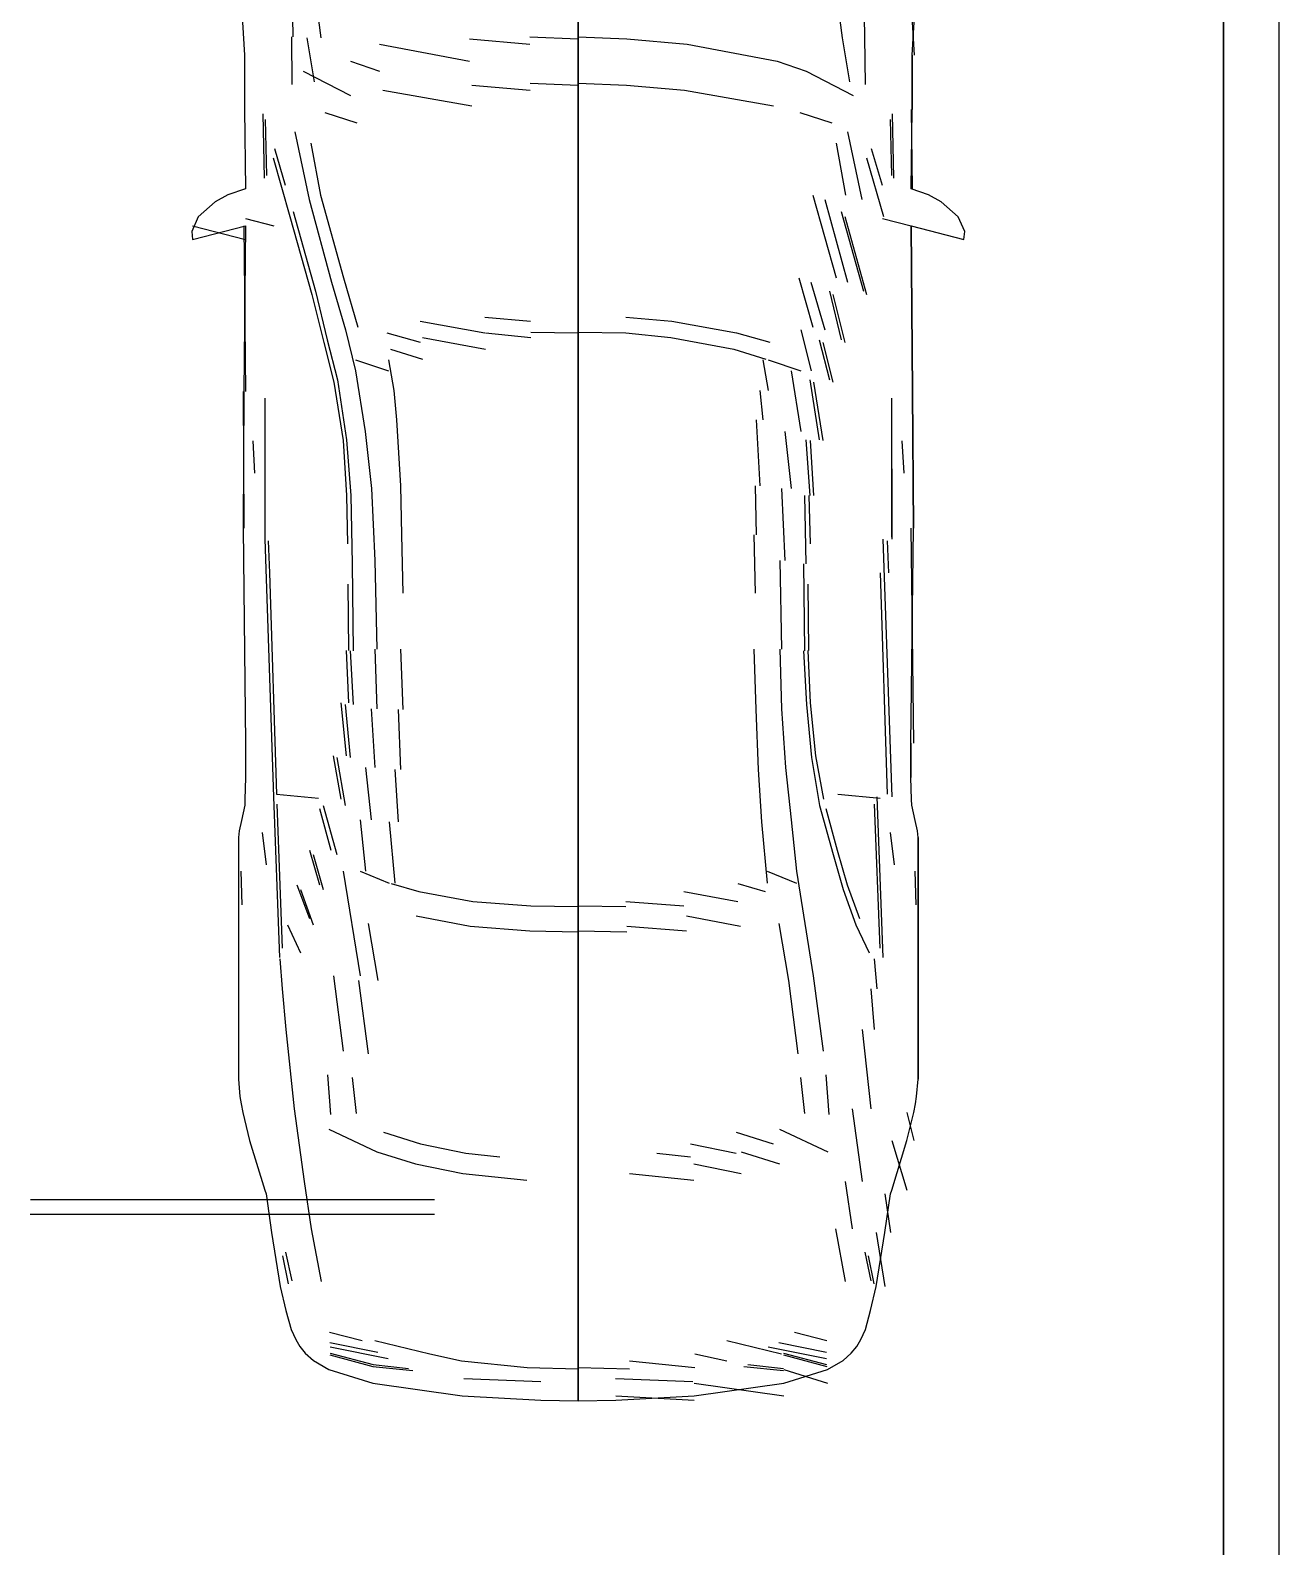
# Model space of a CAD drawing. Header units: metres. Extents: x 2 to 41.8, y 0.2 to 29.5.
# Drawn here: x 23.761 to 26.853, y 19.561 to 23.317 of the extents above; entities that cross this region are included whole.
import ezdxf

# ---------------------------------------------------------------- set-up
doc = ezdxf.new("R2010")
doc.units = ezdxf.units.M

msp = doc.modelspace()

# ---------------------------------------------------------------- linework, layer by layer
for p, q in [((26.7169, 26.3188), (26.7169, 5.1576)), ((26.7169, 26.3188), (26.7169, 15.8907)), ((26.8533, 26.3188), (26.8533, 5.1576)), ((24.409, 23.4231), (24.411, 23.3006)), ((24.4643, 23.4202), (24.4805, 23.2985)), ((24.4643, 23.4202), (24.4806, 23.2985)), ((25.7559, 23.4202), (25.7723, 23.2985)), ((25.756, 23.4202), (25.7723, 23.2985)), ((25.8256, 23.4231), (25.8275, 23.3006)), ((24.2861, 23.3374), (24.2915, 23.2554)), ((25.9451, 23.3374), (25.9504, 23.2554)), ((24.4078, 23.3006), (24.409, 23.1825)), ((24.446, 23.2985), (24.4643, 23.1896)), ((24.4461, 23.2985), (24.4643, 23.1896)), ((24.8486, 23.2955), (24.9983, 23.2823)), ((24.8486, 23.2955), (24.9983, 23.2823)), ((24.9983, 23.301), (25.1183, 23.2955)), ((24.9983, 23.301), (25.1183, 23.2955)), ((25.1182, 23.301), (25.2382, 23.2955)), ((25.1182, 23.301), (25.2382, 23.2955)), ((25.2382, 23.2955), (25.3879, 23.2823)), ((25.2382, 23.2955), (25.3879, 23.2823)), ((25.7723, 23.2985), (25.7905, 23.1896)), ((25.7723, 23.2985), (25.7904, 23.1896)), ((25.8275, 23.3006), (25.8288, 23.1825)), ((24.2915, 23.2554), (24.2916, 23.1211)), ((24.6258, 23.2823), (24.8486, 23.2409)), ((24.6258, 23.2823), (24.8486, 23.2409)), ((25.3879, 23.2823), (25.6107, 23.2409)), ((25.3879, 23.2823), (25.6107, 23.2409)), ((25.945, 23.2554), (25.9451, 23.1211)), ((24.437, 23.2155), (24.5542, 23.1559)), ((24.437, 23.2155), (24.5542, 23.1559)), ((24.5542, 23.2409), (24.6258, 23.2155)), ((24.5542, 23.2409), (24.6258, 23.2155)), ((25.6107, 23.2409), (25.6824, 23.2155)), ((25.6107, 23.2409), (25.6824, 23.2155)), ((25.6824, 23.2155), (25.7995, 23.1559)), ((25.6824, 23.2155), (25.7995, 23.1559)), ((24.855, 23.1815), (24.9987, 23.1685)), ((24.9987, 23.1862), (25.1181, 23.1815)), ((25.1184, 23.1862), (25.2379, 23.1815)), ((25.2379, 23.1815), (25.3816, 23.1685)), ((24.6343, 23.1685), (24.855, 23.1296)), ((25.3816, 23.1685), (25.6022, 23.1296)), ((24.2916, 23.1211), (24.294, 22.9242)), ((24.3372, 23.1102), (24.3404, 22.9504)), ((24.4905, 23.1137), (24.5694, 23.0881)), ((25.6671, 23.1137), (25.7461, 23.0881)), ((25.8961, 23.1102), (25.8994, 22.9504)), ((25.9426, 23.1211), (25.945, 22.9242)), ((24.3426, 23.096), (24.3456, 22.9574)), ((24.416, 23.0654), (24.4516, 22.8978)), ((25.785, 23.0654), (25.8205, 22.8978)), ((25.891, 23.096), (25.894, 22.9574)), ((24.3658, 23.0241), (24.3925, 22.9334)), ((24.4561, 23.0374), (24.4794, 22.9088)), ((25.7572, 23.0374), (25.7804, 22.9088)), ((25.8441, 23.0241), (25.8708, 22.9334)), ((24.3625, 23.001), (24.4041, 22.8556)), ((24.3625, 23.001), (24.4041, 22.8556)), ((25.8325, 23.001), (25.874, 22.8556)), ((25.8325, 23.001), (25.874, 22.8556)), ((24.4516, 22.8978), (24.5071, 22.6928)), ((24.4794, 22.9088), (24.537, 22.7036)), ((25.6995, 22.9088), (25.7572, 22.7036)), ((25.7294, 22.8978), (25.785, 22.6928)), ((24.2937, 22.8513), (24.3643, 22.8328)), ((24.4041, 22.8556), (24.4581, 22.6627)), ((24.4116, 22.8682), (24.467, 22.6709)), ((25.7696, 22.8682), (25.8249, 22.6709)), ((25.7785, 22.8556), (25.8325, 22.6627)), ((25.8723, 22.8513), (25.9429, 22.8328)), ((24.163, 22.8328), (24.2937, 22.7992)), ((24.2902, 22.8328), (24.2937, 22.4222)), ((25.9429, 22.8328), (25.9464, 22.4222)), ((25.9429, 22.8328), (26.0736, 22.7992)), ((24.5071, 22.6928), (24.5419, 22.5755)), ((24.537, 22.7036), (24.5721, 22.5816)), ((25.6645, 22.7036), (25.6995, 22.5816)), ((25.6947, 22.6928), (25.7294, 22.5755)), ((24.4581, 22.6627), (24.4879, 22.544)), ((24.467, 22.6709), (24.496, 22.5502)), ((25.7405, 22.6709), (25.7696, 22.5502)), ((25.7487, 22.6627), (25.7785, 22.544)), ((24.5417, 22.5753), (24.5666, 22.4733)), ((24.7264, 22.5964), (24.8868, 22.5676)), ((24.8868, 22.6066), (25.0003, 22.5964)), ((25.2362, 22.6066), (25.3498, 22.5964)), ((25.3498, 22.5964), (25.5102, 22.5676)), ((25.6699, 22.5753), (25.6949, 22.4733)), ((24.4879, 22.544), (24.5127, 22.4452)), ((24.496, 22.5502), (24.5215, 22.4515)), ((24.6437, 22.5676), (24.7264, 22.5443)), ((24.7327, 22.5558), (24.8888, 22.527)), ((24.8888, 22.5676), (25.0009, 22.5558)), ((25.0009, 22.5697), (25.1181, 22.5676)), ((25.1184, 22.5697), (25.2357, 22.5676)), ((25.2357, 22.5676), (25.3477, 22.5558)), ((25.3477, 22.5558), (25.5039, 22.527)), ((25.5102, 22.5676), (25.5928, 22.5443)), ((25.7151, 22.5502), (25.7405, 22.4515)), ((25.7239, 22.544), (25.7487, 22.4452)), ((24.5666, 22.5011), (24.6483, 22.4733)), ((24.6483, 22.5011), (24.6611, 22.4247)), ((24.6533, 22.527), (24.7327, 22.5024)), ((25.5039, 22.527), (25.5833, 22.5024)), ((25.5755, 22.5011), (25.5883, 22.4247)), ((25.5883, 22.5011), (25.6699, 22.4733)), ((24.5666, 22.4733), (24.5905, 22.323)), ((25.646, 22.4733), (25.6699, 22.323)), ((24.2881, 22.4222), (24.2902, 22.0836)), ((24.5127, 22.4452), (24.5356, 22.3011)), ((24.5215, 22.4515), (24.5445, 22.3028)), ((24.6611, 22.4247), (24.6684, 22.3524)), ((25.5682, 22.4247), (25.5755, 22.3524)), ((25.692, 22.4515), (25.7151, 22.3028)), ((25.701, 22.4452), (25.7239, 22.3011)), ((25.9464, 22.4222), (25.9485, 22.0836)), ((24.3418, 22.4059), (24.3422, 22.0567)), ((24.3419, 22.4059), (24.3422, 22.0613)), ((25.8944, 22.4059), (25.8947, 22.0567)), ((25.8944, 22.4059), (25.8946, 22.0613)), ((24.6684, 22.3524), (24.6778, 22.1891)), ((25.5588, 22.3524), (25.5682, 22.1891)), ((24.5905, 22.323), (24.6064, 22.1819)), ((25.6302, 22.323), (25.646, 22.1819)), ((24.3121, 22.3001), (24.3165, 22.2204)), ((24.3121, 22.3001), (24.3165, 22.2204)), ((24.5356, 22.3011), (24.544, 22.1646)), ((24.5445, 22.3028), (24.5547, 22.1644)), ((25.6819, 22.3028), (25.692, 22.1644)), ((25.6925, 22.3011), (25.701, 22.1646)), ((25.9201, 22.3001), (25.9245, 22.2204)), ((25.9201, 22.3001), (25.9245, 22.2204)), ((24.544, 22.1646), (24.5468, 22.0448)), ((24.5547, 22.1644), (24.558, 21.9959)), ((24.6064, 22.1819), (24.6146, 22.0037)), ((24.6778, 22.1891), (24.6805, 22.0677)), ((25.5561, 22.1891), (25.5588, 22.0677)), ((25.6219, 22.1819), (25.6302, 22.0037)), ((25.6785, 22.1644), (25.6819, 21.9959)), ((25.6898, 22.1646), (25.6925, 22.0448)), ((24.2881, 22.0836), (24.2943, 21.5516)), ((24.3418, 22.0567), (24.3637, 21.4188)), ((24.3418, 22.0567), (24.3637, 21.4188)), ((24.3499, 22.0529), (24.353, 21.9735)), ((24.3499, 22.0529), (24.353, 21.9735)), ((24.6805, 22.0677), (24.6836, 21.9229)), ((25.553, 22.0677), (25.5561, 21.9229)), ((25.8728, 22.0567), (25.8947, 21.4188)), ((25.8728, 22.0567), (25.8947, 21.4188)), ((25.8835, 22.0529), (25.8867, 21.9735)), ((25.8835, 22.0529), (25.8867, 21.9735)), ((25.9422, 22.0836), (25.9485, 21.5516)), ((24.353, 21.9735), (24.3705, 21.4248)), ((24.353, 21.9735), (24.3705, 21.4248)), ((24.558, 21.9959), (24.5606, 21.7802)), ((24.6146, 22.0037), (24.6193, 21.7843)), ((25.6173, 22.0037), (25.6219, 21.7843)), ((25.6759, 21.9959), (25.6785, 21.7802)), ((25.8661, 21.9735), (25.8835, 21.4248)), ((25.8661, 21.9735), (25.8835, 21.4248)), ((24.5477, 21.9452), (24.5494, 21.7805)), ((25.6872, 21.9452), (25.6888, 21.7805)), ((24.6146, 21.7843), (24.6193, 21.6368)), ((24.6781, 21.784), (24.6837, 21.6346)), ((25.5528, 21.784), (25.5584, 21.6346)), ((25.6173, 21.7843), (25.6219, 21.6368)), ((24.5434, 21.7805), (24.5494, 21.651)), ((24.5532, 21.7802), (24.5606, 21.6472)), ((25.6759, 21.7802), (25.6833, 21.6472)), ((25.6872, 21.7805), (25.6931, 21.651)), ((24.5305, 21.651), (24.5434, 21.5204)), ((24.5406, 21.6472), (24.5532, 21.5157)), ((24.6054, 21.6368), (24.6146, 21.4908)), ((24.6725, 21.6346), (24.6781, 21.4859)), ((25.5584, 21.6346), (25.564, 21.4859)), ((25.6219, 21.6368), (25.6312, 21.4908)), ((25.6833, 21.6472), (25.6959, 21.5157)), ((25.6931, 21.651), (25.7061, 21.5204)), ((24.2942, 21.5516), (24.2943, 21.4662)), ((24.5108, 21.5204), (24.5305, 21.4124)), ((24.5108, 21.5204), (24.5305, 21.4124)), ((25.7061, 21.5204), (25.7257, 21.4124)), ((25.7061, 21.5204), (25.7257, 21.4124)), ((25.9422, 21.5516), (25.9423, 21.4662)), ((24.5204, 21.5157), (24.5406, 21.3968)), ((24.5913, 21.4908), (24.6054, 21.3619)), ((24.6641, 21.4859), (24.6725, 21.3566)), ((25.564, 21.4859), (25.5725, 21.3566)), ((25.6312, 21.4908), (25.6453, 21.3619)), ((25.6959, 21.5157), (25.7162, 21.3968)), ((24.3637, 21.4188), (24.3784, 21.0205)), ((24.3637, 21.4188), (24.3784, 21.0205)), ((24.3705, 21.4248), (24.4751, 21.4152)), ((25.7615, 21.4248), (25.8661, 21.4152)), ((25.8581, 21.4188), (25.8728, 21.0205)), ((25.8581, 21.4188), (25.8728, 21.0205)), ((24.3713, 21.4006), (24.3851, 21.0438)), ((24.4769, 21.3893), (24.5052, 21.2863)), ((24.4865, 21.3968), (24.5204, 21.2754)), ((25.7162, 21.3968), (25.75, 21.2754)), ((25.7313, 21.3893), (25.7596, 21.2863)), ((25.8515, 21.4006), (25.8653, 21.0438)), ((24.5779, 21.3619), (24.5913, 21.2342)), ((24.6501, 21.3566), (24.6641, 21.205)), ((25.5725, 21.3566), (25.5865, 21.205)), ((25.6453, 21.3619), (25.6587, 21.2342)), ((24.2762, 21.3181), (24.2762, 20.7193)), ((24.3354, 21.3299), (24.3454, 21.2503)), ((24.3354, 21.3299), (24.3454, 21.2503)), ((25.8911, 21.3299), (25.9012, 21.2503)), ((25.8911, 21.3299), (25.9012, 21.2503)), ((25.9604, 21.3181), (25.9604, 20.7193)), ((24.4521, 21.2863), (24.4769, 21.2006)), ((24.4521, 21.2863), (24.4769, 21.2006)), ((24.4619, 21.2754), (24.4865, 21.1889)), ((25.75, 21.2754), (25.7746, 21.1889)), ((25.7596, 21.2863), (25.7845, 21.2006)), ((25.7596, 21.2863), (25.7845, 21.2006)), ((24.2823, 21.2347), (24.2846, 21.1513)), ((24.2823, 21.2347), (24.2846, 21.1513)), ((24.5361, 21.2342), (24.5779, 20.9752)), ((24.5779, 21.2342), (24.6501, 21.205)), ((25.5865, 21.2342), (25.6587, 21.205)), ((25.6587, 21.2342), (25.7005, 20.9752)), ((25.952, 21.2347), (25.9542, 21.1513)), ((25.952, 21.2347), (25.9542, 21.1513)), ((24.4213, 21.2006), (24.4521, 21.1167)), ((24.4213, 21.2006), (24.4521, 21.1167)), ((24.4304, 21.1889), (24.4619, 21.1014)), ((24.655, 21.2038), (24.7232, 21.1842)), ((24.7232, 21.1842), (24.8567, 21.1595)), ((25.3799, 21.1842), (25.5133, 21.1595)), ((25.5133, 21.2038), (25.5815, 21.1842)), ((25.7746, 21.1889), (25.8062, 21.1014)), ((25.7845, 21.2006), (25.8152, 21.1167)), ((25.7845, 21.2006), (25.8152, 21.1167)), ((24.8567, 21.1595), (25.0009, 21.1487)), ((25.0009, 21.1487), (25.1181, 21.147)), ((25.1184, 21.1487), (25.2357, 21.147)), ((25.2357, 21.1595), (25.3799, 21.1487)), ((24.7167, 21.1239), (24.8504, 21.0979)), ((25.3862, 21.1239), (25.5198, 21.0979)), ((24.3976, 21.1014), (24.4304, 21.0324)), ((24.5979, 21.1048), (24.6217, 20.9638)), ((24.8504, 21.0979), (24.998, 21.0867)), ((24.998, 21.0867), (25.1181, 21.0844)), ((25.1184, 21.0867), (25.2385, 21.0844)), ((25.2385, 21.0979), (25.3862, 21.0867)), ((25.6148, 21.1048), (25.6387, 20.9638)), ((25.8062, 21.1014), (25.8389, 21.0324)), ((24.3789, 21.0171), (24.3851, 20.943)), ((25.8514, 21.0171), (25.8576, 20.943)), ((24.512, 20.9752), (24.5361, 20.7885)), ((24.574, 20.9638), (24.5979, 20.7819)), ((25.6387, 20.9638), (25.6625, 20.7819)), ((25.7005, 20.9752), (25.7246, 20.7885)), ((24.3851, 20.943), (24.3939, 20.8423)), ((24.3851, 20.943), (24.3939, 20.8423)), ((25.8427, 20.943), (25.8514, 20.8423)), ((25.8427, 20.943), (25.8514, 20.8423)), ((24.3939, 20.8423), (24.4149, 20.6456)), ((24.3939, 20.8423), (24.4149, 20.6456)), ((25.8217, 20.8423), (25.8427, 20.6456)), ((25.8217, 20.8423), (25.8427, 20.6456)), ((24.4973, 20.7297), (24.5047, 20.6318)), ((24.5581, 20.7232), (24.5677, 20.6344)), ((25.6688, 20.7232), (25.6785, 20.6344)), ((25.7318, 20.7297), (25.7393, 20.6318)), ((24.2873, 20.6363), (24.3041, 20.5675)), ((24.4149, 20.6456), (24.4395, 20.4658)), ((24.4149, 20.6456), (24.4395, 20.4658)), ((25.7971, 20.6456), (25.8217, 20.4658)), ((25.7971, 20.6456), (25.8217, 20.4658)), ((25.9325, 20.6363), (25.9492, 20.5675)), ((24.5003, 20.595), (24.6194, 20.5391)), ((24.5003, 20.595), (24.6194, 20.5391)), ((24.6355, 20.5881), (24.7271, 20.5591)), ((25.5095, 20.5881), (25.601, 20.5591)), ((25.6171, 20.595), (25.7362, 20.5391)), ((25.6171, 20.595), (25.7362, 20.5391)), ((24.3041, 20.5675), (24.3418, 20.4439)), ((24.7271, 20.5591), (24.8401, 20.536)), ((25.3965, 20.5591), (25.5095, 20.536)), ((25.8948, 20.5675), (25.9325, 20.4439)), ((24.6194, 20.5391), (24.7149, 20.5094)), ((24.6194, 20.5391), (24.7149, 20.5094)), ((24.7149, 20.5094), (24.8324, 20.4852)), ((24.7149, 20.5094), (24.8324, 20.4852)), ((24.8401, 20.536), (24.9238, 20.5269)), ((25.3128, 20.536), (25.3965, 20.5269)), ((25.4042, 20.5094), (25.5216, 20.4852)), ((25.4042, 20.5094), (25.5216, 20.4852)), ((25.5216, 20.5391), (25.6171, 20.5094)), ((25.5216, 20.5391), (25.6171, 20.5094)), ((24.8324, 20.4852), (24.9911, 20.4688)), ((24.8324, 20.4852), (24.9911, 20.4688)), ((25.2455, 20.4852), (25.4042, 20.4688)), ((25.2455, 20.4852), (25.4042, 20.4688)), ((24.3448, 20.435), (24.3586, 20.3393)), ((24.4395, 20.4658), (24.4568, 20.3481)), ((25.7798, 20.4658), (25.7971, 20.3481)), ((25.878, 20.435), (25.8917, 20.3393)), ((23.7612, 20.4212), (24.7624, 20.4212)), ((23.7609, 20.3849), (24.7624, 20.3849)), ((24.3586, 20.3393), (24.3802, 20.2056)), ((24.4568, 20.3481), (24.4813, 20.2181)), ((25.7553, 20.3481), (25.7798, 20.2181)), ((25.8563, 20.3393), (25.878, 20.2056)), ((24.3859, 20.2817), (24.3999, 20.2125)), ((24.3934, 20.2909), (24.4084, 20.2199)), ((25.8282, 20.2909), (25.8431, 20.2199)), ((25.8366, 20.2817), (25.8507, 20.2125)), ((24.5023, 20.0925), (24.5827, 20.0722)), ((24.503, 20.0672), (24.6214, 20.0433)), ((24.5034, 20.0563), (24.6475, 20.0271)), ((24.6145, 20.0719), (24.7505, 20.0388)), ((25.486, 20.0719), (25.6221, 20.0388)), ((25.589, 20.0563), (25.7332, 20.0271)), ((25.6151, 20.0672), (25.7335, 20.0433)), ((25.6538, 20.0925), (25.7342, 20.0722)), ((24.503, 20.036), (24.6096, 20.0078)), ((24.5038, 20.0407), (24.6103, 20.0128)), ((24.7505, 20.0388), (24.8294, 20.0216)), ((24.7505, 20.0388), (24.8294, 20.0216)), ((24.8294, 20.0216), (24.9916, 20.0052)), ((24.8294, 20.0216), (24.9916, 20.0052)), ((25.245, 20.0216), (25.4072, 20.0052)), ((25.245, 20.0216), (25.4072, 20.0052)), ((25.4072, 20.0388), (25.486, 20.0216)), ((25.4072, 20.0388), (25.486, 20.0216)), ((25.6263, 20.0407), (25.7328, 20.0128)), ((25.6269, 20.036), (25.7336, 20.0078)), ((24.5006, 19.9999), (24.609, 19.9666)), ((24.6096, 20.0078), (24.7081, 19.9975)), ((24.6103, 20.0128), (24.6981, 20.0029)), ((24.9916, 20.0052), (25.1183, 20.0021)), ((24.9916, 20.0052), (25.1183, 20.0021)), ((25.1182, 20.0052), (25.245, 20.0021)), ((25.1182, 20.0052), (25.245, 20.0021)), ((25.5284, 20.0078), (25.6269, 19.9975)), ((25.5384, 20.0128), (25.6263, 20.0029)), ((25.6275, 19.9999), (25.7359, 19.9666)), ((24.609, 19.9666), (24.8309, 19.9346)), ((24.8346, 19.9778), (25.0258, 19.9705)), ((25.2107, 19.9778), (25.402, 19.9705)), ((25.4056, 19.9666), (25.6275, 19.9346)), ((24.8309, 19.9346), (25.0253, 19.9243)), ((25.2113, 19.9346), (25.4056, 19.9243))]:
    msp.add_line(p, q)
msp.add_lwpolyline([(26.7169, 26.3188), (26.8533, 26.3188), (26.8533, 15.8907), (26.7169, 15.8907)], close=True)
for points in [[(24.2861, 23.3374), (24.2915, 23.2554), (24.2916, 23.1211), (24.294, 22.9242), (24.2505, 22.9097), (24.2192, 22.8921), (24.177, 22.855), (24.1609, 22.819), (24.163, 22.7992), (24.2937, 22.8328), (24.2902, 22.4222), (24.2881, 22.0836), (24.2943, 21.5516), (24.2942, 21.4662), (24.2926, 21.4121), (24.2923, 21.3979), (24.2837, 21.3599), (24.2783, 21.3344), (24.2762, 21.3181), (24.2762, 20.7193), (24.28, 20.6761), (24.2832, 20.6581), (24.2873, 20.6363), (24.3041, 20.5675), (24.3418, 20.4439), (24.3448, 20.435), (24.3586, 20.3393), (24.3802, 20.2056), (24.394, 20.1464), (24.4069, 20.099), (24.4186, 20.0745), (24.4286, 20.0569), (24.4421, 20.0401), (24.4623, 20.022), (24.5006, 19.9999), (24.609, 19.9666), (24.8309, 19.9346), (25.0253, 19.9243), (25.1183, 19.9228), (25.1183, 24.556)], [(25.1183, 24.556), (25.1183, 19.9228), (25.2113, 19.9243), (25.4056, 19.9346), (25.6275, 19.9666), (25.7359, 19.9999), (25.7743, 20.022), (25.7945, 20.0401), (25.808, 20.0569), (25.8179, 20.0745), (25.8297, 20.099), (25.8425, 20.1464), (25.8563, 20.2056), (25.878, 20.3393), (25.8917, 20.435), (25.8948, 20.4439), (25.9325, 20.5675), (25.9492, 20.6363), (25.9533, 20.6581), (25.9565, 20.6761), (25.9604, 20.7193), (25.9604, 21.3181), (25.9582, 21.3344), (25.9529, 21.3599), (25.9443, 21.3979), (25.9439, 21.4121), (25.9423, 21.4662), (25.9422, 21.5516), (25.9485, 22.0836), (25.9464, 22.4222), (25.9429, 22.8328), (26.0736, 22.7992), (26.0756, 22.819), (26.0596, 22.855), (26.0173, 22.8921), (25.9861, 22.9097), (25.9426, 22.9242), (25.945, 23.1211), (25.9451, 23.2554), (25.9504, 23.3374)]]:
    msp.add_lwpolyline(points)

doc.saveas('drawing.dxf')
